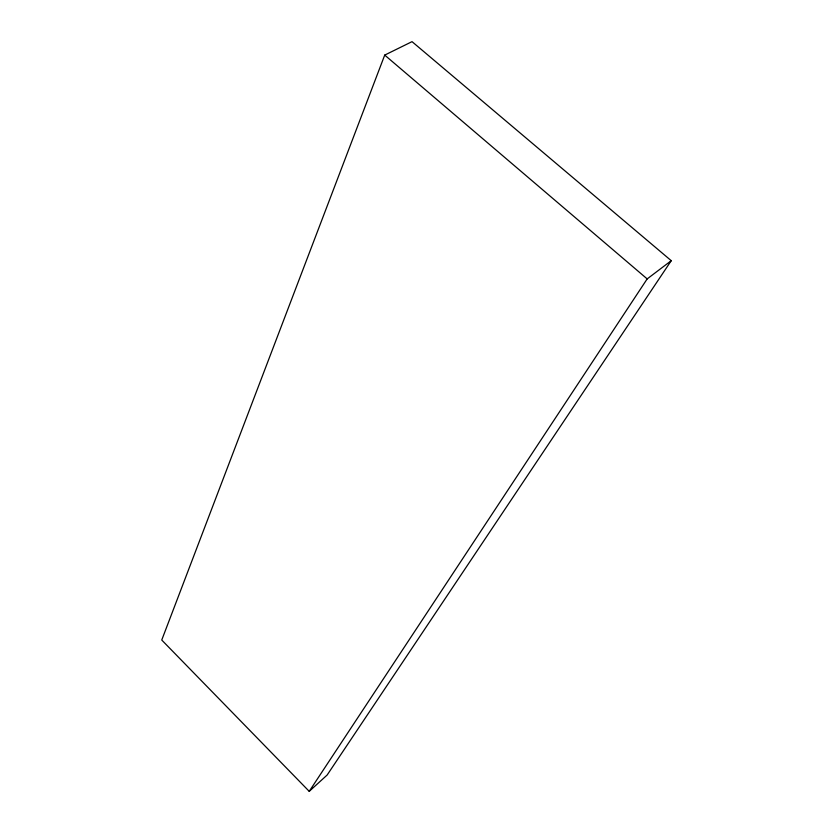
<?xml version="1.0" encoding="UTF-8"?>
<svg xmlns="http://www.w3.org/2000/svg" width="833" height="833" viewBox="0 0 833 833"><rect width="100%" height="100%" fill="white"/><g stroke="black" fill="none" stroke-linecap="round" stroke-linejoin="round"><path stroke-width="1.25" d="M384.721 55.093L161.748 640.036L309.22 791.35L327.15 775.023L671.252 260.687L412.033 41.65L384.721 55.093L647.179 278.909L671.252 260.687M309.22 791.35L647.179 278.909"/></g></svg>
